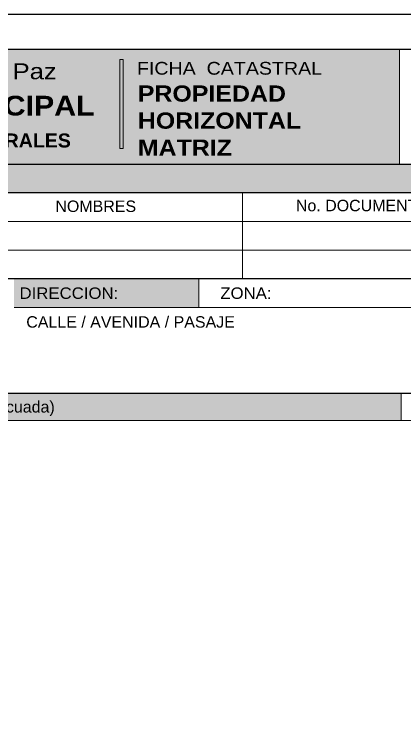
# Model space of a CAD drawing. Header units: inches. Extents: x 13.1 to 77.9, y 9.9 to 37.9.
# Drawn here: x 43.28 to 48.2, y 28.95 to 37.85 of the extents above; entities that cross this region are included whole.
import ezdxf

# ---------------------------------------------------------------- set-up
doc = ezdxf.new("R2010")
doc.units = ezdxf.units.IN
doc.header["$MEASUREMENT"] = 0
for name, color, linetype, lineweight in [('F_H', 253, 'Continuous', 13), ('F_NUEVA', 43, 'Continuous', 25), ('F_TEXT', 250, 'Continuous', 13), ('F_TEXTONUEVO', 250, 'Continuous', 13)]:
    doc.layers.add(name, color=color, linetype=linetype, lineweight=lineweight)
doc.layers.add('F_Layer01', color=7, linetype='Continuous')
doc.styles.add('ARIAL', font='arial.ttf', dxfattribs={"height": 0.2})

msp = doc.modelspace()

# ---------------------------------------------------------------- hatches: boundary and pattern name
at = {"layer": 'F_H'}
for points in [[(51.1571, 35.6044), (51.1571, 35.9654), (35.7571, 35.9654), (35.7571, 35.6044)], [(43.2822, 34.5216), (43.2822, 34.1607), (45.6072, 34.1607), (45.6072, 34.5216)], [(48.1571, 33.0823), (35.7571, 33.0823), (35.7571, 32.7391), (48.1571, 32.7391)]]:
    msp.add_hatch(color=256, dxfattribs=at).paths.add_polyline_path(points)
at = {"layer": 'F_Layer01', "true_color": 0xcb6120}
h = msp.add_hatch(color=32, dxfattribs=at)
h.dxf.hatch_style = 2
h.paths.add_polyline_path([(48.1327, 35.9653), (35.7571, 35.9653), (35.7571, 37.4047), (48.1327, 37.4047)])
at = {"layer": 'F_Layer01', "true_color": 0x201815}
h = msp.add_hatch(color=250, dxfattribs=at)
h.dxf.hatch_style = 2
h.paths.add_polyline_path([(44.6557, 36.1615), (44.6116, 36.1615), (44.6116, 37.279), (44.6557, 37.279)])

# ---------------------------------------------------------------- linework, layer by layer
at = {"layer": 'Defpoints', "color": 2}
msp.add_lwpolyline([(56.2571, 37.8515), (56.2571, 9.8515), (34.6571, 9.8515), (34.6571, 37.8515)], close=True, dxfattribs=at)
at = {"layer": 'F_Layer01', "lineweight": 0}
msp.add_lwpolyline([(48.1327, 35.9653), (35.7571, 35.9653), (35.7571, 37.4047), (48.1327, 37.4047), (48.1327, 35.9653)], close=True, dxfattribs=at)
msp.add_lwpolyline([(44.6557, 36.1615), (44.6116, 36.1615), (44.6116, 37.279), (44.6557, 37.279), (44.6557, 36.1615)], dxfattribs=at)
at = {"layer": 'F_NUEVA', "color": 7}
for p, q in [((55.7571, 37.4047), (35.7571, 37.4047)), ((35.7571, 35.9654), (51.1571, 35.9654)), ((35.7571, 35.9654), (51.1571, 35.9654)), ((35.7571, 35.9653), (51.1571, 35.9653)), ((51.1571, 35.6044), (35.7571, 35.6044)), ((50.7571, 34.5216), (35.7571, 34.5216)), ((35.7571, 33.0823), (55.7571, 33.0823))]:
    msp.add_line(p, q, dxfattribs=at)
at = {"layer": 'F_TEXTONUEVO', "color": 7}
for p, q in [((46.1571, 35.6044), (46.1571, 34.5216)), ((55.7571, 35.2435), (35.7571, 35.2435)), ((55.7571, 34.8825), (35.7571, 34.8825)), ((45.6072, 34.5216), (45.6072, 34.1607)), ((55.7571, 34.1607), (43.2822, 34.1607)), ((48.1571, 33.0823), (48.1571, 32.7391)), ((35.7571, 32.7391), (50.7571, 32.7391))]:
    msp.add_line(p, q, dxfattribs=at)

# ---------------------------------------------------------------- texts
at = {"attachment_point": 1, "style": 'ARIAL'}
for s, insert, char_height in [('{\\fArial|b1|i0|c0|p34;\\W1.1;PROPIEDAD \\PHORIZONTAL  \\PMATRIZ}', (44.8392, 36.9546), 0.204176), ('{\\fArial|b1|i0|c0|p34;\\W1.1;AUTORIDAD CATASTRAL MUNICIPAL}', (37.3492, 36.8241), 0.248091), ('{\\fArial|b1|i0|c0|p34;UNIDAD DE REGISTRO Y SERVICIOS CATASTRALES}', (37.7367, 36.3497), 0.176104)]:
    msp.add_mtext_dynamic_manual_height_columns(s, width=8.524297, gutter_width=8.5, heights=[0], dxfattribs=dict(at, insert=insert, char_height=char_height))
at = {"layer": 'F_TEXT', "color": 7, "style": 'ARIAL'}
for s, height, width, p in [('Gobierno Autónomo Municipal de La Paz', 0.2, 1.15, (37.9594, 37.0323)), ('DIRECCION:', 0.14393, 1.05, (43.3499, 34.2685)), ('ZONA:', 0.14393, 1.05, (45.8779, 34.2685))]:
    msp.add_text(s, height=height, dxfattribs=dict(at, width=width)).set_placement(p)
at = {"layer": 'F_TEXT', "color": 255, "style": 'ARIAL', "width": 1.1}
msp.add_text('FICHA  CATASTRAL', height=0.160612, dxfattribs=at).set_placement((44.8282, 37.0899))
at = {"layer": 'F_TEXT', "color": 7, "style": 'ARIAL'}
for s, height, p in [('NOMBRES', 0.14393, (43.8015, 35.3621)), ('No. DOCUMENTO', 0.143932, (46.8298, 35.3711)), ('CALLE / AVENIDA / PASAJE', 0.143932, (43.4351, 33.9064)), ('(Si es necesario adjuntar plano a escala adecuada)', 0.143932, (39.211, 32.8383))]:
    msp.add_text(s, height=height, dxfattribs=at).set_placement(p)

doc.saveas('drawing.dxf')
